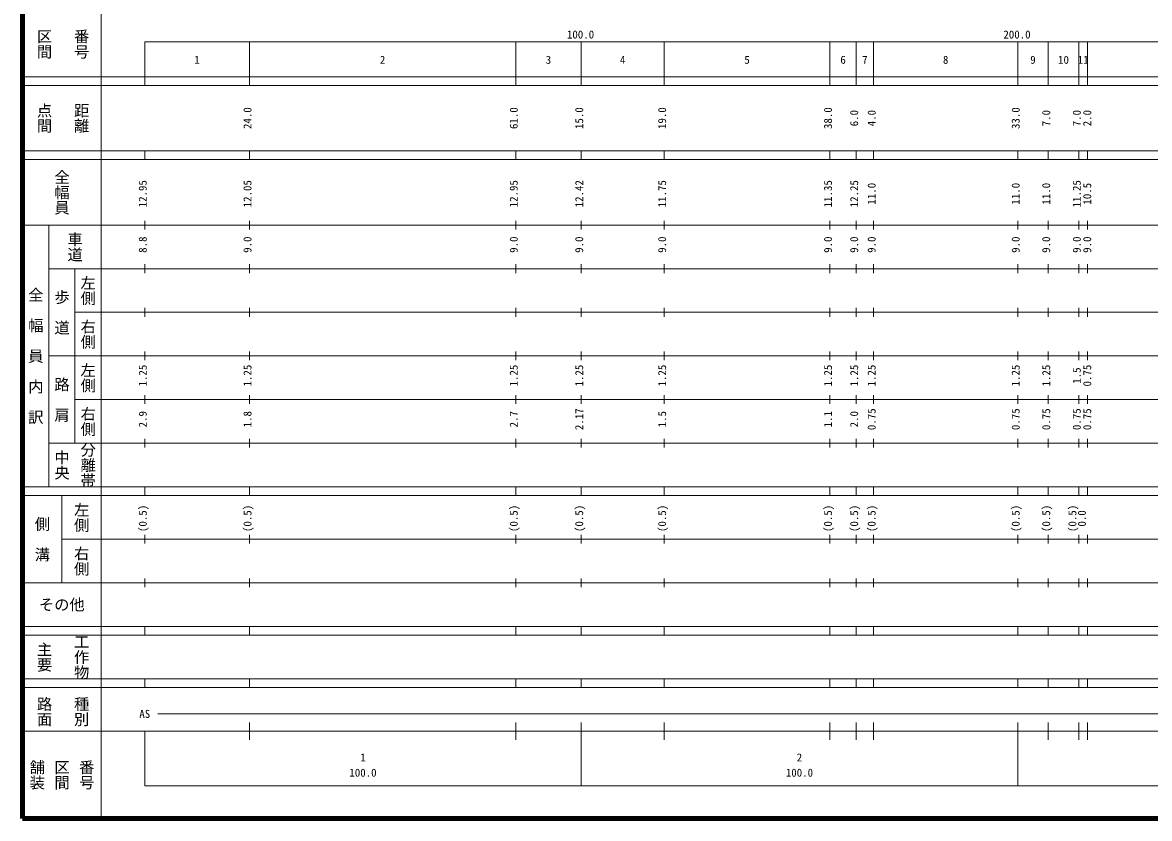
# Model space of a CAD drawing. Units: millimetres, scale not verified. Extents: x 40000 to 680000, y 20000 to 380000.
# Drawn here: x 40000 to 298194, y 20000 to 202409 of the extents above; entities that cross this region are included whole.
import ezdxf
from ezdxf.enums import TextEntityAlignment as Align

# ---------------------------------------------------------------- set-up
doc = ezdxf.new("R2010")
doc.units = ezdxf.units.MM
doc.header["$LTSCALE"] = 1000
doc.layers.add('M-TTL', color=2, linetype='Continuous', lineweight=140)
doc.layers.add('M-TTL-BAND', color=7, linetype='Continuous', lineweight=13)
doc.styles.add('@ＭＳ ゴシック', font='')
doc.styles.add('ＭＳ ゴシック', font='')
doc.styles.get('@ＭＳ ゴシック').set_extended_font_data('@MS Gothic')
doc.styles.get('ＭＳ ゴシック').set_extended_font_data('MS Gothic')

msp = doc.modelspace()

# ---------------------------------------------------------------- linework, layer by layer
at = {"layer": 'M-TTL'}
for p, q in [((40000, 380000), (40000, 20000)), ((40000, 20000), (680000, 20000))]:
    msp.add_line(p, q, dxfattribs=at)
at = {"layer": 'M-TTL-BAND'}
for p, q in [((58000, 370000), (58000, 20000)), ((68000, 198000), (579000, 198000)), ((68000, 198000), (68000, 188000)), ((92000, 188000), (92000, 198000)), ((153000, 188000), (153000, 198000)), ((168000, 188000), (168000, 198000)), ((187000, 188000), (187000, 198000)), ((225000, 188000), (225000, 198000)), ((231000, 188000), (231000, 198000)), ((235000, 188000), (235000, 198000)), ((268000, 188000), (268000, 198000)), ((275000, 188000), (275000, 198000)), ((282000, 188000), (282000, 198000)), ((284000, 188000), (284000, 198000)), ((40000, 190000), (579000, 190000)), ((40000, 188000), (579000, 188000)), ((40000, 173000), (579000, 173000)), ((68000, 171000), (68000, 173000)), ((92000, 171000), (92000, 173000)), ((153000, 171000), (153000, 173000)), ((168000, 171000), (168000, 173000)), ((187000, 171000), (187000, 173000)), ((225000, 171000), (225000, 173000)), ((231000, 171000), (231000, 173000)), ((235000, 171000), (235000, 173000)), ((268000, 171000), (268000, 173000)), ((275000, 171000), (275000, 173000)), ((282000, 171000), (282000, 173000)), ((284000, 171000), (284000, 173000)), ((40000, 171000), (579000, 171000)), ((40000, 156000), (579000, 156000)), ((46000, 96000), (46000, 156000)), ((68000, 155000), (68000, 157000)), ((92000, 155000), (92000, 157000)), ((153000, 155000), (153000, 157000)), ((168000, 155000), (168000, 157000)), ((187000, 155000), (187000, 157000)), ((225000, 155000), (225000, 157000)), ((231000, 155000), (231000, 157000)), ((235000, 155000), (235000, 157000)), ((268000, 155000), (268000, 157000)), ((275000, 155000), (275000, 157000)), ((282000, 155000), (282000, 157000)), ((284000, 155000), (284000, 157000)), ((46000, 146000), (579000, 146000)), ((52000, 146000), (52000, 106000)), ((68000, 145000), (68000, 147000)), ((92000, 145000), (92000, 147000)), ((153000, 145000), (153000, 147000)), ((168000, 145000), (168000, 147000)), ((187000, 145000), (187000, 147000)), ((225000, 145000), (225000, 147000)), ((231000, 145000), (231000, 147000)), ((235000, 145000), (235000, 147000)), ((268000, 145000), (268000, 147000)), ((275000, 145000), (275000, 147000)), ((282000, 145000), (282000, 147000)), ((284000, 145000), (284000, 147000)), ((68000, 135000), (68000, 137000)), ((92000, 135000), (92000, 137000)), ((153000, 135000), (153000, 137000)), ((168000, 135000), (168000, 137000)), ((187000, 135000), (187000, 137000)), ((225000, 135000), (225000, 137000)), ((231000, 135000), (231000, 137000)), ((235000, 135000), (235000, 137000)), ((268000, 135000), (268000, 137000)), ((275000, 135000), (275000, 137000)), ((282000, 135000), (282000, 137000)), ((284000, 135000), (284000, 137000)), ((52000, 136000), (579000, 136000)), ((68000, 125000), (68000, 127000)), ((92000, 125000), (92000, 127000)), ((153000, 125000), (153000, 127000)), ((168000, 125000), (168000, 127000)), ((187000, 125000), (187000, 127000)), ((225000, 125000), (225000, 127000)), ((231000, 125000), (231000, 127000)), ((235000, 125000), (235000, 127000)), ((268000, 125000), (268000, 127000)), ((275000, 125000), (275000, 127000)), ((282000, 125000), (282000, 127000)), ((284000, 125000), (284000, 127000)), ((46000, 126000), (579000, 126000)), ((68000, 115000), (68000, 117000)), ((92000, 115000), (92000, 117000)), ((153000, 115000), (153000, 117000)), ((168000, 115000), (168000, 117000)), ((187000, 115000), (187000, 117000)), ((225000, 115000), (225000, 117000)), ((231000, 115000), (231000, 117000)), ((235000, 115000), (235000, 117000)), ((268000, 115000), (268000, 117000)), ((275000, 115000), (275000, 117000)), ((282000, 115000), (282000, 117000)), ((284000, 115000), (284000, 117000)), ((52000, 116000), (579000, 116000)), ((46000, 106000), (579000, 106000)), ((68000, 105000), (68000, 107000)), ((92000, 105000), (92000, 107000)), ((153000, 105000), (153000, 107000)), ((168000, 105000), (168000, 107000)), ((187000, 105000), (187000, 107000)), ((225000, 105000), (225000, 107000)), ((231000, 105000), (231000, 107000)), ((235000, 105000), (235000, 107000)), ((268000, 105000), (268000, 107000)), ((275000, 105000), (275000, 107000)), ((282000, 105000), (282000, 107000)), ((284000, 105000), (284000, 107000)), ((40000, 96000), (579000, 96000)), ((68000, 94000), (68000, 96000)), ((92000, 94000), (92000, 96000)), ((153000, 94000), (153000, 96000)), ((168000, 94000), (168000, 96000)), ((187000, 94000), (187000, 96000)), ((225000, 94000), (225000, 96000)), ((231000, 94000), (231000, 96000)), ((235000, 94000), (235000, 96000)), ((268000, 94000), (268000, 96000)), ((275000, 94000), (275000, 96000)), ((282000, 94000), (282000, 96000)), ((284000, 94000), (284000, 96000)), ((40000, 94000), (579000, 94000)), ((49000, 94000), (49000, 74000)), ((49000, 84000), (579000, 84000)), ((68000, 83000), (68000, 85000)), ((92000, 83000), (92000, 85000)), ((153000, 83000), (153000, 85000)), ((168000, 83000), (168000, 85000)), ((187000, 83000), (187000, 85000)), ((225000, 83000), (225000, 85000)), ((231000, 83000), (231000, 85000)), ((235000, 83000), (235000, 85000)), ((268000, 83000), (268000, 85000)), ((275000, 83000), (275000, 85000)), ((282000, 83000), (282000, 85000)), ((284000, 83000), (284000, 85000)), ((68000, 73000), (68000, 75000)), ((92000, 73000), (92000, 75000)), ((153000, 73000), (153000, 75000)), ((168000, 73000), (168000, 75000)), ((187000, 73000), (187000, 75000)), ((225000, 73000), (225000, 75000)), ((231000, 73000), (231000, 75000)), ((235000, 73000), (235000, 75000)), ((268000, 73000), (268000, 75000)), ((275000, 73000), (275000, 75000)), ((282000, 73000), (282000, 75000)), ((284000, 73000), (284000, 75000)), ((40000, 74000), (579000, 74000)), ((40000, 64000), (579000, 64000)), ((40000, 62000), (579000, 62000)), ((68000, 62000), (68000, 64000)), ((92000, 62000), (92000, 64000)), ((153000, 62000), (153000, 64000)), ((168000, 62000), (168000, 64000)), ((187000, 62000), (187000, 64000)), ((225000, 62000), (225000, 64000)), ((231000, 62000), (231000, 64000)), ((235000, 62000), (235000, 64000)), ((268000, 62000), (268000, 64000)), ((275000, 62000), (275000, 64000)), ((282000, 62000), (282000, 64000)), ((284000, 62000), (284000, 64000)), ((40000, 52000), (579000, 52000)), ((68000, 50000), (68000, 52000)), ((92000, 50000), (92000, 52000)), ((153000, 50000), (153000, 52000)), ((168000, 50000), (168000, 52000)), ((187000, 50000), (187000, 52000)), ((225000, 50000), (225000, 52000)), ((231000, 50000), (231000, 52000)), ((235000, 50000), (235000, 52000)), ((268000, 50000), (268000, 52000)), ((275000, 50000), (275000, 52000)), ((282000, 50000), (282000, 52000)), ((284000, 50000), (284000, 52000)), ((40000, 50000), (579000, 50000)), ((71000, 44000), (576000, 44000)), ((92000, 38000), (92000, 42000)), ((153000, 38000), (153000, 42000)), ((168000, 27500), (168000, 42000)), ((187000, 38000), (187000, 42000)), ((225000, 38000), (225000, 42000)), ((231000, 38000), (231000, 42000)), ((235000, 38000), (235000, 42000)), ((268000, 27500), (268000, 42000)), ((275000, 38000), (275000, 42000)), ((282000, 38000), (282000, 42000)), ((284000, 38000), (284000, 42000)), ((40000, 40000), (579000, 40000)), ((68000, 40000), (68000, 27500)), ((68000, 27500), (579000, 27500))]:
    msp.add_line(p, q, dxfattribs=at)

# ---------------------------------------------------------------- texts
at = {"layer": 'M-TTL-BAND', "style": '@ＭＳ ゴシック'}
for s, p in [('区間', (45000, 197500)), ('番号', (53500, 197500)), ('点間', (45000, 180500)), ('距離', (53500, 180500)), ('全幅員', (49000, 163500)), ('車道', (52000, 151000)), ('左側', (55000, 141000)), ('全\u3000幅\u3000員\u3000内\u3000訳', (43000, 126000)), ('歩\u3000道', (49000, 136000)), ('右側', (55000, 131000)), ('左側', (55000, 121000)), ('路\u3000肩', (49000, 116000)), ('右側', (55000, 111000)), ('分離帯', (55000, 101000)), ('中央', (49000, 101000)), ('左側', (53500, 89000)), ('側\u3000溝', (44500, 84000)), ('右側', (53500, 79000)), ('主要', (45000, 57000)), ('工作物', (53500, 57000)), ('路面', (45000, 44500)), ('種別', (53500, 44500)), ('舗装', (43333, 30000)), ('区間', (49000, 30000)), ('番号', (54667, 30000))]:
    msp.add_text(s, height=2566, rotation=270, dxfattribs=at).set_placement(p, align=Align.MIDDLE_CENTER)
at = {"layer": 'M-TTL-BAND', "style": 'ＭＳ ゴシック'}
for s, p in [('100.0', (167844, 198195)), ('200.0', (267844, 198195)), ('1', (80000, 192405)), ('2', (122500, 192405)), ('3', (160500, 192405)), ('4', (177500, 192405)), ('5', (206000, 192405)), ('6', (228000, 192405)), ('7', (233000, 192405)), ('8', (251500, 192405)), ('9', (271500, 192405)), ('10', (278500, 192405)), ('11', (283000, 192405)), ('AS', (68000, 42500)), ('1', (118000, 32523)), ('2', (218000, 32523)), ('100.0', (118000, 29033)), ('100.0', (218000, 29033))]:
    msp.add_text(s, height=1833, dxfattribs=at).set_placement(p, align=Align.BOTTOM_CENTER)
for s, p in [('24.0', (93000, 180500)), ('61.0', (154000, 180500)), ('15.0', (169000, 180500)), ('19.0', (188000, 180500)), ('38.0', (226000, 180500)), ('6.0', (232000, 180500)), ('4.0', (236000, 180500)), ('33.0', (269000, 180500)), ('7.0', (276000, 180500)), ('7.0', (283000, 180500)), ('2.0', (285395, 180500)), ('12.95', (69000, 163174)), ('12.05', (93000, 163174)), ('12.95', (154000, 163174)), ('12.42', (169000, 163174)), ('11.75', (188000, 163174)), ('11.35', (226000, 163174)), ('12.25', (232000, 163174)), ('11.0', (236000, 163174)), ('11.0', (269000, 163174)), ('11.0', (276000, 163174)), ('11.25', (283000, 163174)), ('10.5', (285395, 163174)), ('8.8', (69000, 151500)), ('9.0', (93000, 151500)), ('9.0', (154000, 151500)), ('9.0', (169000, 151500)), ('9.0', (188000, 151500)), ('9.0', (226000, 151500)), ('9.0', (232000, 151500)), ('9.0', (236000, 151500)), ('9.0', (269000, 151500)), ('9.0', (276000, 151500)), ('9.0', (283000, 151500)), ('9.0', (285395, 151500)), ('1.25', (69000, 121500)), ('1.25', (93000, 121500)), ('1.25', (154000, 121500)), ('1.25', (169000, 121500)), ('1.25', (188000, 121500)), ('1.25', (226000, 121500)), ('1.25', (232000, 121500)), ('1.25', (236000, 121500)), ('1.25', (269000, 121500)), ('1.25', (276000, 121500)), ('1.5', (283000, 121500)), ('0.75', (285395, 121500)), ('2.17', (169000, 111500)), ('0.75', (236000, 111500)), ('0.75', (269000, 111500)), ('0.75', (276000, 111500)), ('0.75', (283000, 111500)), ('0.75', (285395, 111500)), ('2.9', (69000, 111500)), ('1.8', (93000, 111500)), ('2.7', (154000, 111500)), ('1.5', (188000, 111500)), ('1.1', (226000, 111500)), ('2.0', (232000, 111500)), ('(0.5)', (69000, 88764)), ('(0.5)', (93000, 88764)), ('(0.5)', (154000, 88764)), ('(0.5)', (169000, 88764)), ('(0.5)', (188000, 88764)), ('(0.5)', (226000, 88764)), ('(0.5)', (232000, 88764)), ('(0.5)', (236000, 88764)), ('(0.5)', (269000, 88764)), ('(0.5)', (276000, 88764)), ('(0.5)', (282000, 88764)), ('0.0', (284161, 88764))]:
    msp.add_text(s, height=1833, rotation=90, dxfattribs=at).set_placement(p, align=Align.BOTTOM_CENTER)
msp.add_text('その他', height=2566, dxfattribs=at).set_placement((49000, 69000), align=Align.MIDDLE_CENTER)

doc.saveas('drawing.dxf')
